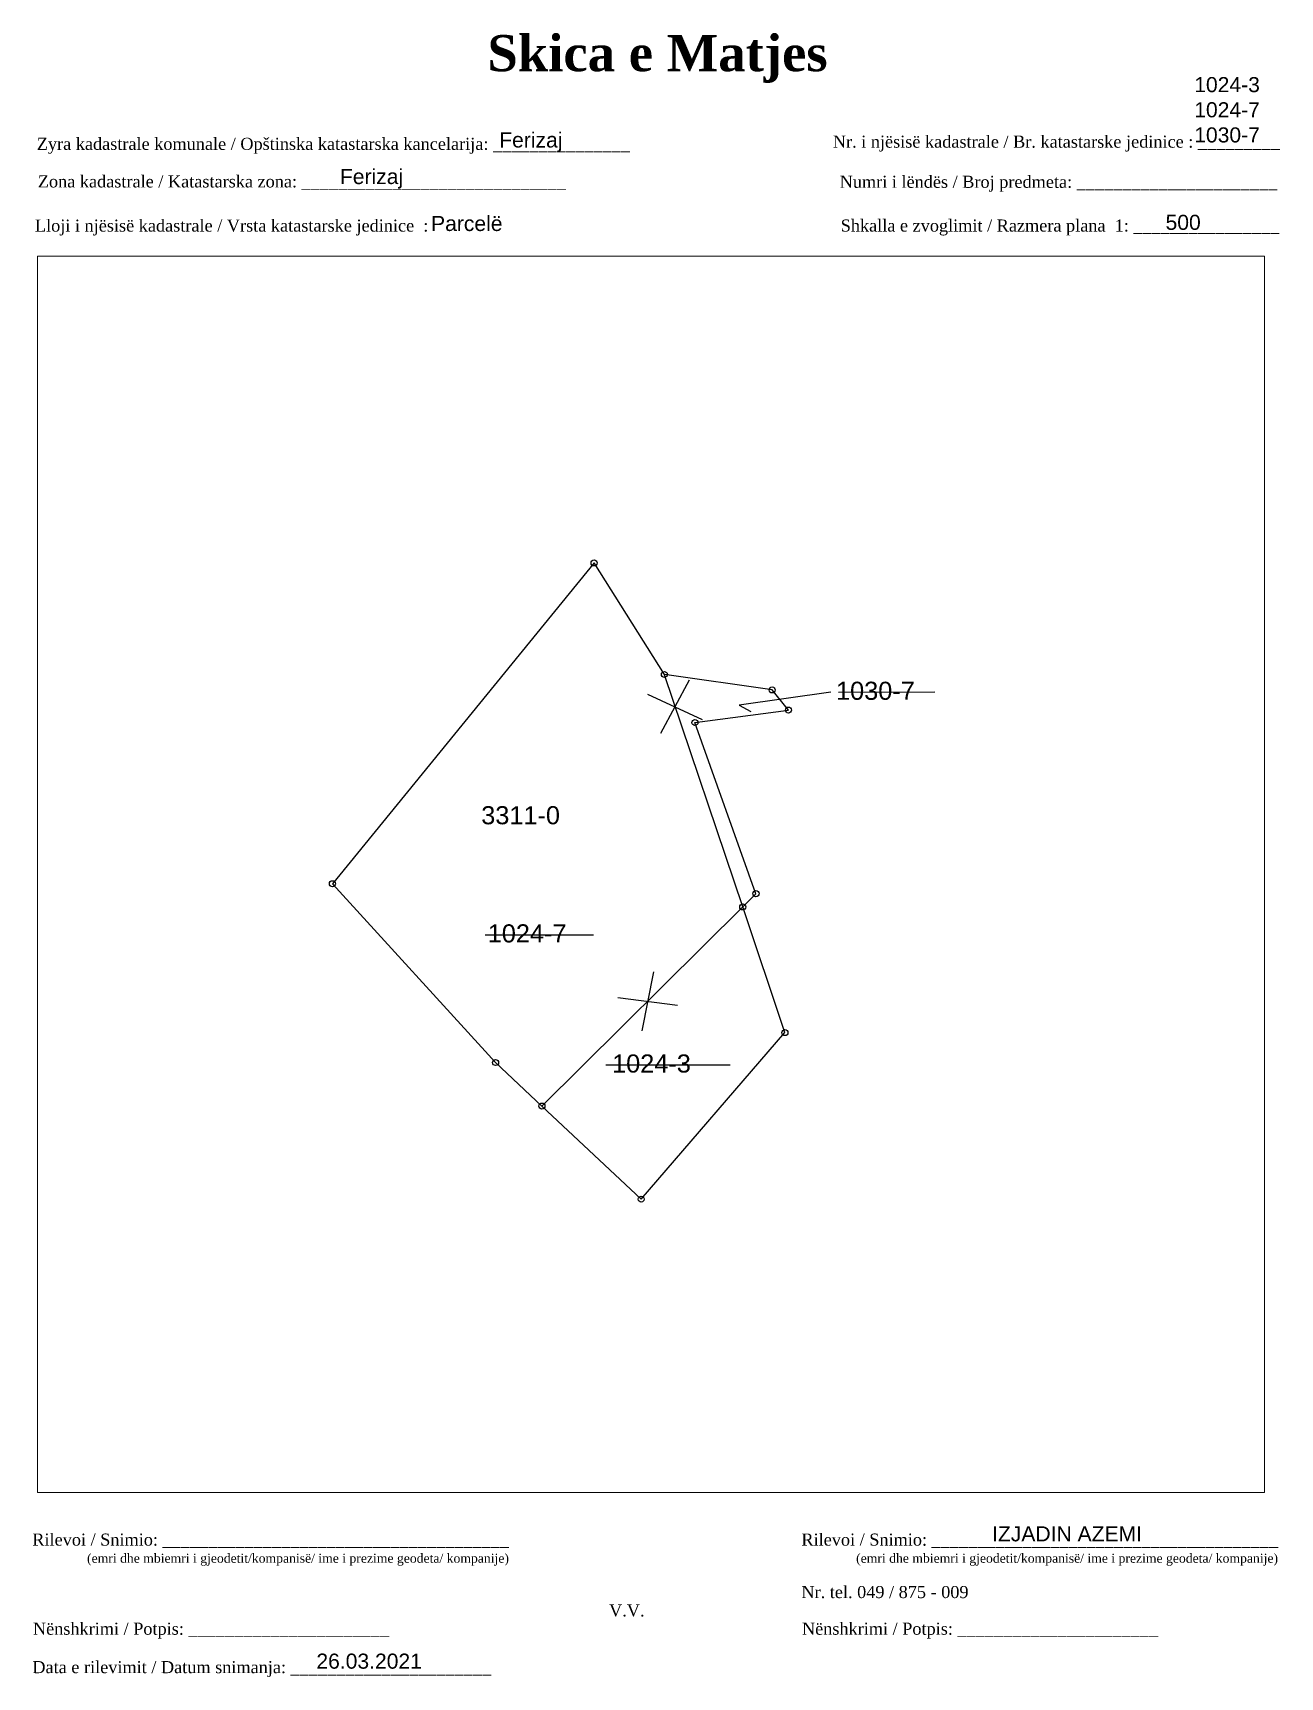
# Paper-space layout 'Skica e Matjes' of a CAD drawing. Header units: metres, sheet in millimetres. Extents: x 1 to 208, y 4 to 276.
# The model-space entities are those that its viewports show. They can reach past a viewport. Long polylines and large blocks are cut down to what shows.
import ezdxf

# ---------------------------------------------------------------- set-up
doc = ezdxf.new("R2010")
doc.units = ezdxf.units.M
for name, color, linetype in [('Korniza_txt', 250, 'Continuous'), ('Parcele_baze', 7, 'Continuous'), ('Parcele_baze_TXT', 7, 'Continuous'), ('Parcele_re', 1, 'Continuous'), ('Parcele_re_TXT', 1, 'Continuous')]:
    doc.layers.add(name, color=color, linetype=linetype)
doc.styles.get("Standard").update_dxf_attribs({"font": 'arial.ttf'})

msp = doc.modelspace()

# ---------------------------------------------------------------- linework, layer by layer
at = {"color": 0, "linetype": 'ByBlock', "lineweight": -2, "transparency": 16777216}
for p, q in [((7512596.99, 4691753.63), (7512596.99, 4691753.63)), ((7512602.81, 4691744.39), (7512602.81, 4691744.39)), ((7512611.74, 4691743.11), (7512611.74, 4691743.11)), ((7512613.09, 4691741.44), (7512613.09, 4691741.44)), ((7512605.34, 4691740.41), (7512605.34, 4691740.41)), ((7512575.31, 4691727.05), (7512575.31, 4691727.05)), ((7512610.4, 4691726.23), (7512610.4, 4691726.23)), ((7512609.3, 4691725.13), (7512609.3, 4691725.13)), ((7512612.8, 4691714.72), (7512612.8, 4691714.72)), ((7512588.83, 4691712.24), (7512588.83, 4691712.24)), ((7512592.67, 4691708.63), (7512592.67, 4691708.63)), ((7512600.89, 4691700.92), (7512600.89, 4691700.92))]:
    msp.add_line(p, q, dxfattribs=at)
for centre in [(7512596.99, 4691753.63), (7512602.81, 4691744.39), (7512611.74, 4691743.11), (7512613.09, 4691741.44), (7512605.34, 4691740.41), (7512575.31, 4691727.05), (7512610.4, 4691726.23), (7512609.3, 4691725.13), (7512612.8, 4691714.72), (7512588.83, 4691712.24), (7512592.67, 4691708.63), (7512600.89, 4691700.92)]:
    msp.add_circle(centre, 0.25, dxfattribs=at)
at = {"layer": 'Parcele_baze', "flags": 128}
msp.add_lwpolyline([(7512605.34, 4691740.41), (7512613.09, 4691741.44), (7512611.74, 4691743.11), (7512602.81, 4691744.39), (7512596.99, 4691753.63), (7512575.31, 4691727.05), (7512588.83, 4691712.24), (7512592.67, 4691708.63), (7512600.89, 4691700.92), (7512612.8, 4691714.72), (7512609.3, 4691725.13), (7512610.4, 4691726.23)], close=True, dxfattribs=at)
for points in [[(7512609.3, 4691725.13), (7512602.81, 4691744.35)], [(7512592.67, 4691708.63), (7512609.3, 4691725.13)]]:
    msp.add_lwpolyline(points, dxfattribs=at)
at = {"layer": 'Parcele_re', "flags": 128}
for points in [[(7512604.86, 4691743.91), (7512602.48, 4691739.51)], [(7512601.4, 4691742.75), (7512605.94, 4691740.67)], [(7512616.61, 4691742.92), (7512609.01, 4691741.85), (7512609.97, 4691741.33)], [(7512617.24, 4691742.92), (7512625.22, 4691742.94)], [(7512587.98, 4691722.83), (7512596.94, 4691722.83)], [(7512601.91, 4691719.76), (7512600.94, 4691714.86)], [(7512598.95, 4691717.63), (7512603.91, 4691716.99)], [(7512597.95, 4691712.05), (7512608.26, 4691712.05)]]:
    msp.add_lwpolyline(points, dxfattribs=at)

# ---------------------------------------------------------------- texts
at = {"layer": 'Parcele_baze_TXT'}
for s, p in [('1030-7', (7512617.03, 4691742.29)), ('1024-7', (7512588.18, 4691722.19)), ('1024-3', (7512598.48, 4691711.41))]:
    msp.add_text(s, height=1.5, dxfattribs=at).set_placement(p)
at = {"layer": 'Parcele_re_TXT'}
msp.add_text('3311-0', height=1.5, dxfattribs=at).set_placement((7512587.64, 4691731.98))

psp = doc.layouts.new('Skica e Matjes')

# ---------------------------------------------------------------- texts
at = {"layer": 'Korniza_txt'}
for s, insert, char_height, width, attachment_point in [('\\pi98.847;{\\fBook Antiqua|b1|i0|c0|p18;\\H1.333x;Skica e Matjes}', (55.31, 267.66), 4.5, 191.8237, 8), ('1024-3\\P1024-7\\P1030-7', (193.65, 268.64), 2.5, 29.4868, 1), ('Ferizaj', (78.51, 259.47), 2.5, 29.4868, 1), ('{\\fTimes New Roman|b0|i0|c0|p18;Nr. i njësisë kadastrale / Br. katastarske jedinice : _________}', (133.78, 258.94), 2, 98.5379, 1), ('{\\fTimes New Roman|b0|i0|c0|p18; Zyra kadastrale komunale / Opštinska katastarska kancelarija: _______________}', (1.15, 258.58), 2, 114.6874, 1), ('Ferizaj', (52.12, 253.41), 2.5, 38.4326, 1), ('{\\fTimes New Roman|b0|i0|c0|p18; Zona kadastrale / Katastarska zona: _____________________________}', (1.32, 252.35), 2, 87.8278, 1), ('{\\fTimes New Roman|b0|i0|c0|p18; Numri i lëndës / Broj predmeta: ______________________}', (134.16, 252.29), 2, 83.344, 1), ('{\\fArial|b0|i0|c0|p34;Parcelë}', (67.22, 245.63), 2.5, 29.4868, 1), ('500', (188.9, 245.82), 2.5, 29.4868, 1), ('{\\fTimes New Roman|b0|i0|c0|p18; Lloji i njësisë kadastrale / Vrsta katastarske jedinice  : }', (0.84, 245.03), 2, 108.0893, 1), ('{\\fTimes New Roman|b0|i0|c0|p18; Shkalla e zvoglimit / Razmera plana  1: ________________}', (134.33, 245.04), 2, 98.5379, 1), ('{\\fTimes New Roman|b0|i0|c0|p18; Rilevoi / Snimio: ______________________________________\\P             \\H0.75x;(emri dhe mbiemri i gjeodetit/kompanisë/ ime i prezime geodeta/ kompanije)}', (0.41, 27.3), 2, 87.3883, 1), ('{\\fTimes New Roman|b0|i0|c0|p18; Rilevoi / Snimio: ______________________________________\\P             \\H0.75x;(emri dhe mbiemri i gjeodetit/kompanisë/ ime i prezime geodeta/ kompanije)}', (127.82, 27.3), 2, 87.3883, 1), ('IZJADIN AZEMI', (160.16, 28.51), 2.5, 41.9482, 1), ('{\\fTimes New Roman|b0|i0|c0|p18; Nr. tel. 049 / 875 - 009                       }', (127.82, 18.61), 2, 83.344, 1), ('{\\fTimes New Roman|b0|i0|c0|p18;V.V.                                 }', (96.71, 15.56), 2, 9.4297, 1), ('{\\fTimes New Roman|b0|i0|c0|p18; Nënshkrimi / Potpis: ______________________\\P                                 }', (0.51, 12.54), 2, 83.344, 1), ('{\\fTimes New Roman|b0|i0|c0|p18; Nënshkrimi / Potpis: ______________________\\P                                 }', (127.91, 12.54), 2, 83.344, 1), ('{\\fTimes New Roman|b0|i0|c0|p18; Data e rilevimit / Datum snimanja: ______________________\\P                                 }', (0.41, 6.17), 2, 83.344, 1), ('26.03.2021', (48.22, 7.41), 2.5, 29.4868, 1)]:
    psp.add_mtext(s, dxfattribs=dict(at, insert=insert, char_height=char_height, width=width, attachment_point=attachment_point))

# ---------------------------------------------------------------- viewports
at = {"layer": '0', "view_target_point": (370776.43, 310629.57)}
psp.add_viewport(center=(103.65, 136.55), size=(203.27, 204.865), view_center_point=(7141825.27, 4381098.27), view_height=102.433, dxfattribs=at)

doc.saveas('drawing.dxf')
